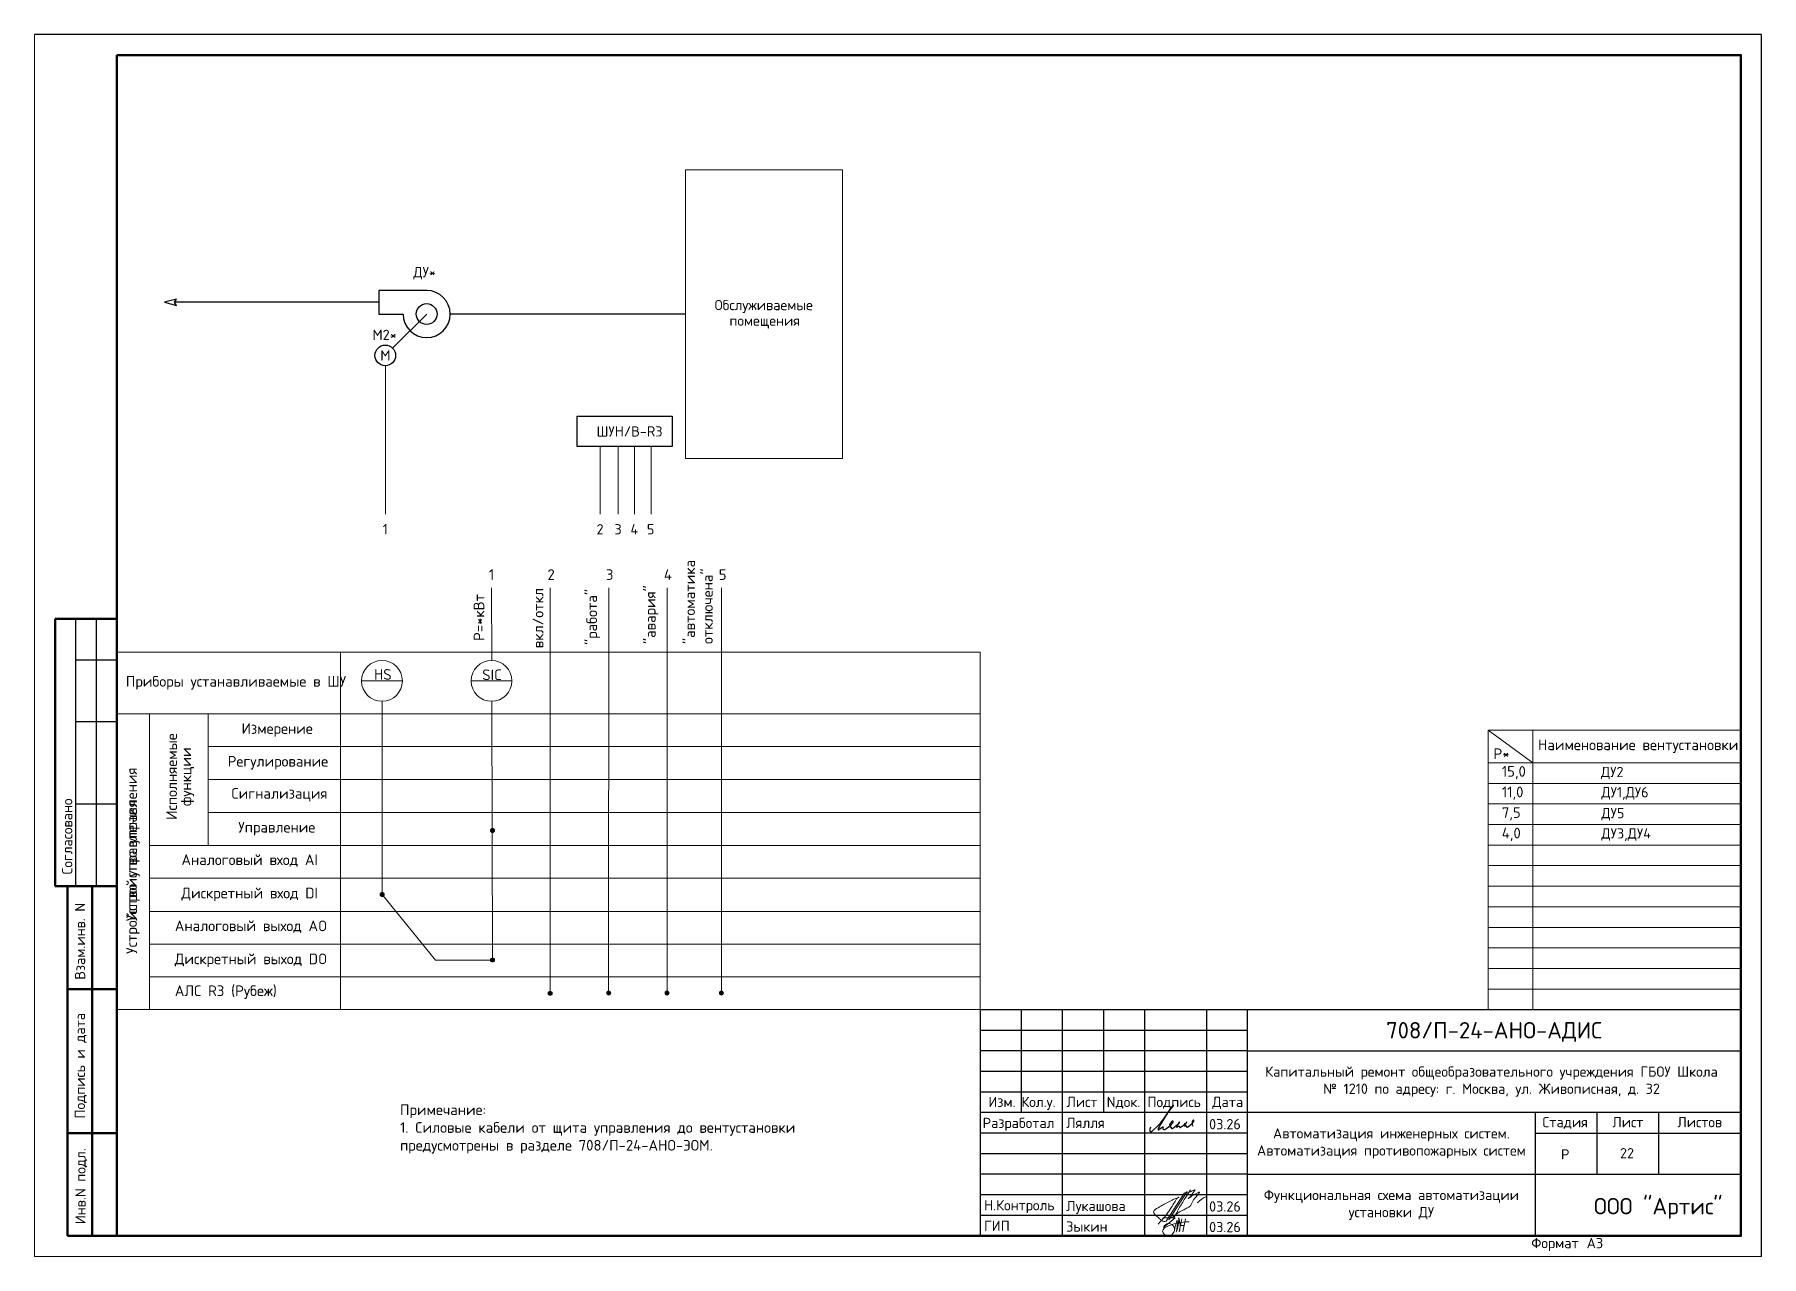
# Paper-space layout '1 (21)' of a CAD drawing. Header units: millimetres. Extents: x 5759 to 6179, y 883 to 1180.
# The model-space entities are those that its viewports show. They can reach past a viewport. Long polylines and large blocks are cut down to what shows.
import ezdxf
from ezdxf.enums import TextEntityAlignment as Align

# ---------------------------------------------------------------- set-up
doc = ezdxf.new("R2010")
doc.units = ezdxf.units.MM
for name, color, linetype in [('PDF _АК датчики ф.сх', 7, 'Continuous'), ('PDF _АК схема воздуховоды', 7, 'Continuous'), ('PDF _Текст', 7, 'Continuous'), ('PDF _ЭОМ_Текст', 7, 'Continuous'), ('Основная', 7, 'Continuous'), ('СОТ', 7, 'Continuous'), ('Штампы', 7, 'Continuous')]:
    doc.layers.add(name, color=color, linetype=linetype)
for name, color, linetype, lineweight in [('АР_текст', 250, 'Continuous', 40), ('Основная сплош', 7, 'Continuous', 30), ('Текст', 7, 'Continuous', 30)]:
    doc.layers.add(name, color=color, linetype=linetype, lineweight=lineweight)
doc.layers.add('ОФ_подписи', color=5, linetype='Continuous', lineweight=13, true_color=0x0000ff)
doc.layers.add('Подписи', color=5, linetype='Continuous', lineweight=18, true_color=0x0000ff)
doc.styles.add('ICOCPEUR', font='isocpeur.ttf', dxfattribs={"height": 250})
doc.styles.add('PDF ISOCPEUR', font='isocpeur.ttf')
doc.styles.add('RubezhCAD', font='isocpeur.ttf')
doc.styles.add('TIMES', font='times.ttf')
doc.styles.add('XREF1$0$Standard', font='isocpeur.ttf')

# ---------------------------------------------------------------- blocks, each defined once
blk = doc.blocks.new('П_Зыкин')
at = {"layer": 'ОФ_подписи', "color": 152, "ltscale": 100, "true_color": 0x0061c2, "transparency": 33554687}
for p, q in [((142, 249), (62, -174)), ((102, 37), (218, 37)), ((258, 249), (178, -174))]:
    blk.add_line(p, q, dxfattribs=at)
blk.add_lwpolyline([(-462, 273), (-74, 273), (-446, -30)], dxfattribs=at)
for centre, radius, start, end in [((-271, -94), 186, 314.2393, 159.9348), ((345, -1372), 1523, 88.8758, 117.8788), ((1109, -252), 1204, 158.7593, 174.231), ((-1024, 224), 1068, 337.8144, 2.8859), ((-849, 72), 852, 342.8308, 7.4815), ((-9, 182), 4.48, 8.9691, 155.6551), ((-643, 22), 732, 344.4555, 20.462), ((-318, -169), 151, 108.7568, 173.4251), ((-287, -115), 185, 191.5358, 322.3512)]:
    blk.add_arc(centre, radius, start, end, dxfattribs=at)
blk = doc.blocks.new('П_Лукашова')
at = {"layer": 'ОФ_подписи', "color": 152, "true_color": 0x0061c2}
for p, q in [((221, 339), (-221, -339)), ((286, 371), (-156, -307)), ((283, 370), (218, 338))]:
    blk.add_line(p, q, dxfattribs=at)
for points in [[(221, 301), (344, 360), (434, 401), (475, 416), (464, 395), (420, 336), (342, 232), (310, 203), (337, 221), (420, 283), (490, 322), (558, 352), (576, 358), (491, 240), (403, 113), (374, 49), (360, 20)], [(-221, -339), (-276, -344), (-368, -289), (-446, -221), (-505, -166), (-522, -116), (-412, -16), (-295, 56), (-173, 120), (-49, 179), (33, 216), (87, 237), (52, 221), (11, 167), (-59, 51), (-126, -52), (-177, -132), (-256, -231), (-409, -409)], [(360, 20), (294, -18), (203, -65), (91, -124), (-73, -248)], [(366, 415), (236, 213), (85, -37), (-50, -300)], [(530, 102), (646, 199), (748, 254)]]:
    blk.add_spline(points, degree=3, dxfattribs=at)
blk = doc.blocks.new('A$C11203D1A')
at = {"layer": 'Подписи', "lineweight": 25}
blk.add_lwpolyline([(0.24, 1.11), (0.09, 0.86), (0, 0.47), (0.01, 0.27), (0.06, 0.09), (0.17, 0.01), (0.33, 0), (0.53, 0.07), (0.73, 0.22), (0.94, 0.41), (1.81, 1.26), (2.64, 2.1), (3.19, 2.76), (3.8, 3.63), (4.42, 4.6), (5, 5.4), (5.39, 5.96), (5.72, 6.46), (5.82, 6.46), (5.73, 6.31), (4.71, 5.11), (3.82, 3.76), (2.71, 1.9), (2.36, 1.31), (2.15, 0.93), (2.05, 0.72), (2.04, 0.6), (2.04, 0.49), (2.07, 0.44), (2.13, 0.41), (2.22, 0.43), (2.34, 0.53), (2.48, 0.65), (2.83, 0.93), (3.1, 1.12), (3.23, 1.19), (3.28, 1.19), (3.29, 1.16), (3.26, 1.06), (3.23, 0.9), (3.22, 0.77), (3.24, 0.65), (3.26, 0.58), (3.34, 0.52), (3.42, 0.48), (3.54, 0.51), (3.66, 0.56), (3.92, 0.66), (4.17, 0.85), (4.57, 1.16), (4.82, 1.36), (5, 1.53), (5.18, 1.68), (5.48, 1.96), (5.64, 2.15), (5.74, 2.33), (5.75, 2.44), (5.75, 2.53), (5.69, 2.57), (5.6, 2.58), (5.49, 2.54), (5.33, 2.4), (5.12, 2.18), (4.99, 1.99), (4.9, 1.86), (4.85, 1.74), (4.87, 1.66), (4.92, 1.62), (5.03, 1.65), (5.11, 1.72), (5.21, 1.79), (5.24, 1.81), (5.28, 1.82), (5.31, 1.82), (5.32, 1.79), (5.26, 1.69), (5.19, 1.61), (5.11, 1.47), (5.03, 1.34), (4.98, 1.25), (4.97, 1.17), (4.97, 1.09), (5.01, 1.05), (5.05, 1.06), (5.1, 1.11), (5.14, 1.13), (5.2, 1.13), (5.23, 1.07), (5.27, 0.94), (5.32, 0.85), (5.35, 0.8), (5.43, 0.77), (5.52, 0.78), (5.61, 0.84), (5.88, 1), (6.13, 1.19), (6.42, 1.46), (6.68, 1.7), (6.94, 1.94), (7.06, 2.08), (7.22, 2.28), (7.23, 2.3), (7.23, 2.31), (7.2, 2.31), (7.18, 2.28), (7.15, 2.24), (6.76, 1.63), (6.67, 1.45), (6.59, 1.3), (6.56, 1.22), (6.56, 1.16), (6.57, 1.11), (6.6, 1.08), (6.65, 1.1), (6.7, 1.13), (6.79, 1.19), (6.88, 1.26), (6.99, 1.31), (7.07, 1.35), (7.18, 1.36), (7.23, 1.33), (7.27, 1.28), (7.28, 1.18), (7.28, 1.12), (7.3, 1.08), (7.34, 1.04), (7.38, 1.02), (7.45, 1.01), (7.52, 1.04), (7.6, 1.09), (7.73, 1.19), (7.93, 1.34), (8.13, 1.48), (8.36, 1.7), (8.65, 1.95), (8.78, 2.07), (8.9, 2.16), (8.98, 2.23), (9.03, 2.27), (9.04, 2.29), (9.02, 2.3), (8.99, 2.29), (8.97, 2.25), (8.92, 2.16), (8.7, 1.81), (8.57, 1.61), (8.52, 1.53), (8.51, 1.43), (8.53, 1.37), (8.56, 1.33), (8.6, 1.33), (8.66, 1.35), (8.72, 1.39), (8.76, 1.41), (8.86, 1.4), (8.93, 1.37), (8.94, 1.31), (8.96, 1.22), (8.98, 1.14), (9.02, 1.1), (9.08, 1.07), (9.17, 1.1), (9.24, 1.14), (9.33, 1.2), (9.56, 1.37), (9.86, 1.59), (10.18, 1.87), (10.41, 2.09), (10.57, 2.29), (10.72, 2.51), (10.76, 2.62), (10.77, 2.7), (10.75, 2.75), (10.68, 2.79), (10.58, 2.76), (10.5, 2.69), (10.38, 2.54), (10.32, 2.41), (10.31, 2.25), (10.32, 2.09), (10.33, 1.85), (10.35, 1.7), (10.37, 1.58), (10.4, 1.47), (10.47, 1.37)], dxfattribs=at)
blk = doc.blocks.new('Штамп')
at = {"layer": 'Основная'}
for p, q in [((-18500, 5000), (-12000, 5000)), ((-12000, 4500), (-18500, 4500)), ((-18500, 4000), (-12000, 4000)), ((-12000, 2500), (-18500, 2500)), ((-18500, 2000), (-12000, 2000)), ((-12000, 1500), (-18500, 1500)), ((-12000, 1000), (-18500, 1000)), ((-18500, 500), (-12000, 500))]:
    blk.add_line(p, q, dxfattribs=at)
at = {"layer": 'Основная сплош'}
for p, q in [((-18500, 5500), (0, 5500)), ((-18500, 5500), (-18500, 0)), ((-17500, 5500), (-17500, 3000)), ((-16500, 0), (-16500, 5500)), ((-15500, 5500), (-15500, 3000)), ((-14500, 0), (-14500, 5500)), ((-13000, 5500), (-13000, 0)), ((-12000, 0), (-12000, 5500)), ((-12000, 4500), (0, 4500)), ((-18500, 3500), (-12000, 3500)), ((0, 3000), (-18500, 3000)), ((-5000, 3000), (-5000, 0)), ((-3500, 3000), (-3500, 1500)), ((-2000, 3000), (-2000, 1500)), ((-5000, 2500), (0, 2500)), ((-12000, 1500), (0, 1500))]:
    blk.add_line(p, q, dxfattribs=at)
at = {"transparency": 33554687, "xscale": 100, "yscale": 100, "zscale": 100}
blk.add_blockref('A$C11203D1A', (-14379, 2533), dxfattribs=at)
at = {"layer": 'ОФ_подписи', "color": 5}
for name, p, xscale, yscale, zscale in [('П_Лукашова', (-13755, 700), 1.010226427429054, 1.010226427429054, 1.010226427429054), ('П_Зыкин', (-13706, 228), 0.7621923841183493, 0.7621923841183493, 0.7621923841183493)]:
    blk.add_blockref(name, p, dxfattribs=dict(at, xscale=xscale, yscale=yscale, zscale=zscale))
at = {"transparency": 33554687, "insert": (-8500, 2250), "char_height": 250, "width": 7000, "attachment_point": 5, "style": 'PDF ISOCPEUR'}
blk.add_mtext('Автоматизация инженерных систем. Автоматизация противопожарных систем', dxfattribs=at)
at = {"layer": 'АР_текст', "color": 7, "transparency": 33554687, "insert": (-2009, 668), "char_height": 400, "width": 7750, "attachment_point": 5, "style": 'RubezhCAD'}
blk.add_mtext('{\\C0;ООО "Артис"}', dxfattribs=at)
at = {"layer": 'Текст', "color": 0, "style": 'RubezhCAD'}
blk.add_text('708/П-24-АНО-АДИС', height=400, dxfattribs=at).set_placement((-6000, 4798), align=Align.CENTER)
at = {"layer": 'Текст', "linetype": 'Continuous', "style": 'RubezhCAD'}
for s, p in [('Изм.', (-18302, 3131)), ('Кол.у.', (-17500, 3131)), ('Лист', (-16402, 3131)), ('Nдок.', (-15424, 3131)), ('Подпись', (-14434, 3131)), ('Дата', (-12857, 3131))]:
    blk.add_text(s, height=250, dxfattribs=at).set_placement(p)
at = {"layer": 'Текст', "style": 'ICOCPEUR'}
for s, p in [('Разработал', (-18441, 2620)), ('Лялля', (-16408, 2622)), ('03.26', (-12934, 2590)), ('Н.Контроль', (-18407, 620)), ('Лукашова', (-16408, 602)), ('03.26', (-12934, 590)), ('ГИП', (-18407, 120)), ('Зыкин', (-16408, 102)), ('03.26', (-12934, 90))]:
    blk.add_text(s, height=250, dxfattribs=at).set_placement(p)
at = {"layer": 'Текст', "color": 7, "linetype": 'Continuous', "style": 'RubezhCAD'}
for s, p in [('Стадия', (-4273, 2640)), ('Лист', (-2750, 2640)), ('Листов', (-1000, 2640))]:
    blk.add_text(s, height=250, dxfattribs=at).set_placement(p, align=Align.CENTER)
at = {"layer": 'Текст', "color": 7, "style": 'RubezhCAD'}
blk.add_text('Р', height=250, dxfattribs=at).set_placement((-4273, 1857), align=Align.CENTER)
at = {"layer": 'Текст', "ltscale": 100, "insert": (-6063, 3750), "char_height": 250, "attachment_point": 5, "style": 'RubezhCAD'}
blk.add_mtext_dynamic_manual_height_columns('\\pi-3.125;Капитальный ремонт общеобразовательного учреждения ГБОУ Школа{\\H1.25x; }\\P№ 1210 по адресу: г. Москва, ул. Живописная, д. 32{\\H1.21604x; }\\P', width=11832.53, gutter_width=1250, heights=[1893], dxfattribs=at)
at = {"layer": 'Текст', "ltscale": 100, "style": 'RubezhCAD'}
blk.add_attdef('ЛИСТОВ', text='', height=250, dxfattribs=at).set_placement((-1000, 1857), align=Align.CENTER)
at = {"layer": 'Текст', "ltscale": 100, "style": 'TIMES'}
blk.add_attdef('НАЗВАНИЕ', text='', height=250, dxfattribs=at).set_placement((-8500, 750), align=Align.MIDDLE_CENTER)
blk = doc.blocks.new('*U8')
at = {"lineweight": 50}
for p, q in [((5, 155), (20, 155)), ((5, 155), (5, 90)), ((5, 90), (20, 90)), ((8, 5), (8, 90)), ((14, 5), (14, 90)), ((8, 65), (20, 65)), ((8, 30), (20, 30)), ((8, 5), (20, 5))]:
    blk.add_line(p, q, dxfattribs=at)
for p, q in [((10, 155), (10, 90)), ((15, 155), (15, 90)), ((10, 145), (20, 145)), ((10, 130), (20, 130)), ((10, 110), (20, 110))]:
    blk.add_line(p, q)
blk.add_lwpolyline([(0, 0), (420, 0), (420, 297), (0, 297)], close=True)
blk.add_lwpolyline([(20, 292), (415, 292), (415, 5), (20, 5)], close=True, dxfattribs=at)
at = {"style": 'XREF1$0$Standard'}
for s, p in [('Согласовано', (7.95, 102.07)), ('Взам.инв. N', (11.07, 76.61)), ('Подпись и дата', (11.04, 46.36)), ('Инв.N подл.', (11.17, 17.07))]:
    blk.add_text(s, height=2.5, rotation=90, dxfattribs=at).set_placement(p, align=Align.MIDDLE_CENTER)
blk.add_text('Формат', height=2.5, dxfattribs=at).set_placement((364.02, 2))
blk.add_text('А3', height=2.5, dxfattribs=at).set_placement((381.51, 2), align=Align.RIGHT)
for tag, p in [('СОГЛАСОВАНО_ДАТА2', (14.37, 145.56)), ('СОГЛАСОВАНО_ДАТА3', (19.37, 145.56)), ('СОГЛАСОВАНО_ФАМИЛИЯ2', (14.37, 110.56)), ('СОГЛАСОВАНО_ФАМИЛИЯ3', (19.37, 110.56)), ('СОГЛАСОВАНО_ДОЛЖНОСТЬ2', (14.37, 90.56)), ('СОГЛАСОВАНО_ДОЛЖНОСТЬ3', (19.37, 90.56))]:
    blk.add_attdef(tag, p, '', height=2.5, rotation=90, dxfattribs=at)
for tag, p in [('ВЗАМ_ИНВ_НОМЕР', (19.37, 77.5)), ('ИНВ_N_ПОДЛ', (19.37, 17.5))]:
    blk.add_attdef(tag, text='', height=2.5, rotation=90, dxfattribs=at).set_placement(p, align=Align.CENTER)
blk.add_attdef('ИНВ_ДАТА', text='', height=2.5, rotation=90, dxfattribs=at).set_placement((19.37, 63.83), align=Align.RIGHT)

msp = doc.modelspace()

# ---------------------------------------------------------------- linework, layer by layer
at = {"layer": 'PDF _АК датчики ф.сх', "lineweight": 30}
msp.add_lwpolyline([(767557.3, 49485.2), (766729.6, 48655.5)], dxfattribs=at)
msp.add_lwpolyline([(771220.6, 47000.2), (773529.9, 47000.2), (773529.9, 46269.9), (771220.6, 46269.9)], close=True, dxfattribs=at)
msp.add_circle((766550.7, 48480.8), 250.8, dxfattribs=at)
at = {"layer": 'PDF _АК схема воздуховоды', "lineweight": 30}
for points in [[(767557.3, 50056.7), (766395.2, 50056.7), (766395.2, 49485.2), (766983.6, 49485.2)], [(766395.2, 49771), (761420.8, 49771)], [(773848.2, 49485.2), (768128.8, 49485.2)]]:
    msp.add_lwpolyline(points, dxfattribs=at)
msp.add_lwpolyline([(761420.8, 49771), (761471.6, 49849.3), (761177.4, 49771), (761471.6, 49692.7)], close=True, dxfattribs=at)
msp.add_circle((767556.2, 49486.3), 253, dxfattribs=at)
msp.add_arc((767556.2, 49486.3), 572.6, 180.1059, 90, dxfattribs=at)
at = {"layer": 'PDF _ЭОМ_Текст', "lineweight": 20}
for p, q in [((781019.7, 41268.7), (760019.5, 41268.7)), ((781019.7, 32579.5), (781019.7, 41268.7)), ((760817.6, 33375.4), (781019.7, 33375.4))]:
    msp.add_line(p, q, dxfattribs=at)
for points in [[(773848.2, 52990.5), (777668.9, 52990.5), (777668.9, 45977.8), (773848.2, 45977.8)], [(799520, 32578.8), (799520, 39375.7), (793373, 39375.7), (793373, 32578.8)]]:
    msp.add_lwpolyline(points, close=True, dxfattribs=at)
for points in [[(766551.8, 48230), (766551.8, 44620.9)], [(771777.4, 46269.9), (771777.4, 44620.9)], [(772213.2, 46269.9), (772213.2, 44620.9)], [(772614.3, 46269.9), (772614.3, 44620.9)], [(773013.4, 46269.9), (773013.4, 44620.9)], [(769139, 41065.5), (769134.2, 42835.1)], [(770559.8, 32974.1), (770560.9, 42835.1)], [(771982.3, 32983.6), (771983.3, 42835.1)], [(773404.7, 32983.6), (773405.8, 42835.1)], [(774725.6, 32983.6), (774726.6, 42835.1)], [(765463.8, 41268.7), (765463.8, 32579.5)], [(765976, 40568.1), (766966.7, 40568.1)], [(768638.9, 40568.1), (769629.5, 40568.1)], [(766475.6, 40074.9), (766475.6, 35377.8), (767775.3, 33781.8), (767774.2, 33782.9)], [(769158.6, 33782.9), (769141.7, 40072.9)], [(760019.5, 39770.1), (781019.7, 39770.1)], [(760817.6, 39770.1), (760817.6, 32579.5)], [(762244.2, 39770.1), (762244.2, 36569.6)], [(793373, 39375.7), (794458.9, 38579.8)], [(781019.7, 38974.2), (762244.2, 38974.2)], [(793373, 38579.8), (799520, 38579.8)], [(781019.7, 38169.8), (762244.2, 38169.8)], [(781019.7, 37373.9), (762244.2, 37373.9)], [(760817.6, 36569.6), (781019.7, 36569.6)], [(793373, 36579.4), (799520, 36579.4)], [(760817.6, 35773.7), (781019.7, 35773.7)], [(793373, 36079.9), (799520, 36079.9)], [(793373, 35578.2), (799520, 35578.2)], [(760817.6, 34967.2), (781019.7, 34967.2)], [(793373, 35078.7), (799520, 35078.7)], [(793373, 34579.1), (799520, 34579.1)], [(760817.6, 34171.3), (781019.7, 34171.3)], [(793373, 34079.6), (799520, 34079.6)], [(767774.2, 33782.9), (769158.6, 33782.9)], [(793373, 33577.9), (799520, 33577.9)], [(793373, 33078.4), (799520, 33078.4)], [(760019.5, 32579.5), (781019.7, 32579.5)]]:
    msp.add_lwpolyline(points, dxfattribs=at)
at = {"layer": 'PDF _ЭОМ_Текст', "color": 0, "lineweight": 20}
for points in [[(794458.9, 39375.7), (794458.9, 32578.8)], [(793373, 38078.1), (799520, 38078.1)], [(793373, 37578.6), (799520, 37578.6)], [(793373, 37079), (799520, 37079)]]:
    msp.add_lwpolyline(points, dxfattribs=at)
at = {"layer": 'PDF _ЭОМ_Текст', "lineweight": 20}
for centre, radius in [((766470.3, 40569.2), 496.4), ((769133.2, 40569.2), 496.4), ((769158.6, 36931.9), 49.7), ((766474.5, 35376.8), 49.7), ((769158.6, 33782.9), 49.7), ((770559.8, 32974.1), 49.7), ((771982.3, 32983.6), 49.7), ((773404.7, 32983.6), 49.7), ((774725.6, 32983.6), 49.7)]:
    msp.add_circle(centre, radius, dxfattribs=at)
at = {"layer": 'PDF _ЭОМ_Текст', "transparency": 33554559}
for points in [[(769121.5, 36964.7), (769202, 36958.4), (769117.3, 36958.4)], [(769130, 36971.1), (769195.6, 36964.7), (769121.5, 36964.7)], [(769195.6, 36964.7), (769121.5, 36964.7), (769202, 36958.4)], [(769136.3, 36975.3), (769189.3, 36971.1), (769130, 36971.1)], [(769189.3, 36971.1), (769130, 36971.1), (769195.6, 36964.7)], [(769144.8, 36979.5), (769180.8, 36975.3), (769136.3, 36975.3)], [(769180.8, 36975.3), (769136.3, 36975.3), (769189.3, 36971.1)], [(769155.4, 36981.6), (769172.3, 36979.5), (769144.8, 36979.5)], [(769172.3, 36979.5), (769144.8, 36979.5), (769180.8, 36975.3)], [(769163.9, 36981.6), (769155.4, 36981.6), (769172.3, 36979.5)], [(769110.9, 36941.4), (769210.4, 36930.8), (769108.8, 36930.8)], [(769210.4, 36930.8), (769108.8, 36930.8), (769208.3, 36922.4)], [(769108.8, 36930.8), (769208.3, 36922.4), (769110.9, 36922.4)], [(769113.1, 36949.9), (769208.3, 36941.4), (769110.9, 36941.4)], [(769208.3, 36941.4), (769110.9, 36941.4), (769210.4, 36930.8)], [(769208.3, 36922.4), (769110.9, 36922.4), (769206.2, 36913.9)], [(769110.9, 36922.4), (769206.2, 36913.9), (769113.1, 36913.9)], [(769117.3, 36958.4), (769206.2, 36949.9), (769113.1, 36949.9)], [(769206.2, 36949.9), (769113.1, 36949.9), (769208.3, 36941.4)], [(769206.2, 36913.9), (769113.1, 36913.9), (769202, 36905.4)], [(769113.1, 36913.9), (769202, 36905.4), (769117.3, 36905.4)], [(769202, 36958.4), (769117.3, 36958.4), (769206.2, 36949.9)], [(769202, 36905.4), (769117.3, 36905.4), (769195.6, 36897)], [(769117.3, 36905.4), (769195.6, 36897), (769121.5, 36897)], [(769195.6, 36897), (769121.5, 36897), (769189.3, 36890.6)], [(769121.5, 36897), (769189.3, 36890.6), (769130, 36890.6)], [(769189.3, 36890.6), (769130, 36890.6), (769180.8, 36886.4)], [(769130, 36890.6), (769180.8, 36886.4), (769136.3, 36886.4)], [(769180.8, 36886.4), (769136.3, 36886.4), (769172.3, 36882.2)], [(769136.3, 36886.4), (769172.3, 36882.2), (769144.8, 36882.2)], [(769172.3, 36882.2), (769144.8, 36882.2), (769163.9, 36882.2)], [(769144.8, 36882.2), (769163.9, 36882.2), (769155.4, 36882.2)], [(766429, 35392.7), (766524.3, 35384.2), (766424.8, 35384.2)], [(766524.3, 35384.2), (766424.8, 35384.2), (766524.3, 35375.7)], [(766424.8, 35384.2), (766524.3, 35375.7), (766424.8, 35375.7)], [(766524.3, 35375.7), (766424.8, 35375.7), (766524.3, 35365.1)], [(766424.8, 35375.7), (766524.3, 35365.1), (766424.8, 35365.1)], [(766524.3, 35365.1), (766424.8, 35365.1), (766522.2, 35356.7)], [(766424.8, 35365.1), (766522.2, 35356.7), (766429, 35356.7)], [(766433.3, 35401.1), (766522.2, 35392.7), (766429, 35392.7)], [(766522.2, 35392.7), (766429, 35392.7), (766524.3, 35384.2)], [(766522.2, 35356.7), (766429, 35356.7), (766517.9, 35348.2)], [(766429, 35356.7), (766517.9, 35348.2), (766433.3, 35348.2)], [(766437.5, 35407.5), (766517.9, 35401.1), (766433.3, 35401.1)], [(766517.9, 35401.1), (766433.3, 35401.1), (766522.2, 35392.7)], [(766517.9, 35348.2), (766433.3, 35348.2), (766511.6, 35341.9)], [(766433.3, 35348.2), (766511.6, 35341.9), (766437.5, 35341.9)], [(766443.8, 35413.8), (766511.6, 35407.5), (766437.5, 35407.5)], [(766511.6, 35407.5), (766437.5, 35407.5), (766517.9, 35401.1)], [(766511.6, 35341.9), (766437.5, 35341.9), (766505.2, 35335.5)], [(766437.5, 35341.9), (766505.2, 35335.5), (766443.8, 35335.5)], [(766452.3, 35420.2), (766505.2, 35413.8), (766443.8, 35413.8)], [(766505.2, 35413.8), (766443.8, 35413.8), (766511.6, 35407.5)], [(766505.2, 35335.5), (766443.8, 35335.5), (766496.8, 35329.2)], [(766443.8, 35335.5), (766496.8, 35329.2), (766452.3, 35329.2)], [(766460.8, 35422.3), (766496.8, 35420.2), (766452.3, 35420.2)], [(766496.8, 35420.2), (766452.3, 35420.2), (766505.2, 35413.8)], [(766496.8, 35329.2), (766452.3, 35329.2), (766488.3, 35327)], [(766452.3, 35329.2), (766488.3, 35327), (766460.8, 35327)], [(766471.4, 35424.4), (766488.3, 35422.3), (766460.8, 35422.3)], [(766488.3, 35422.3), (766460.8, 35422.3), (766496.8, 35420.2)], [(766488.3, 35327), (766460.8, 35327), (766479.8, 35324.9)], [(766460.8, 35327), (766479.8, 35324.9), (766471.4, 35324.9)], [(766479.8, 35424.4), (766471.4, 35424.4), (766488.3, 35422.3)], [(769110.9, 33792.4), (769208.3, 33781.8), (769108.8, 33781.8)], [(769208.3, 33781.8), (769108.8, 33781.8), (769208.3, 33773.4)], [(769108.8, 33781.8), (769208.3, 33773.4), (769110.9, 33773.4)], [(769113.1, 33800.9), (769208.3, 33792.4), (769110.9, 33792.4)], [(769208.3, 33792.4), (769110.9, 33792.4), (769208.3, 33781.8)], [(769208.3, 33773.4), (769110.9, 33773.4), (769206.2, 33764.9)], [(769110.9, 33773.4), (769206.2, 33764.9), (769113.1, 33764.9)], [(769117.3, 33809.3), (769206.2, 33800.9), (769113.1, 33800.9)], [(769206.2, 33800.9), (769113.1, 33800.9), (769208.3, 33792.4)], [(769206.2, 33764.9), (769113.1, 33764.9), (769202, 33756.4)], [(769113.1, 33764.9), (769202, 33756.4), (769117.3, 33756.4)], [(769121.5, 33815.7), (769202, 33809.3), (769117.3, 33809.3)], [(769202, 33809.3), (769117.3, 33809.3), (769206.2, 33800.9)], [(769202, 33756.4), (769117.3, 33756.4), (769195.6, 33748)], [(769117.3, 33756.4), (769195.6, 33748), (769121.5, 33748)], [(769130, 33822), (769195.6, 33815.7), (769121.5, 33815.7)], [(769195.6, 33815.7), (769121.5, 33815.7), (769202, 33809.3)], [(769195.6, 33748), (769121.5, 33748), (769189.3, 33741.6)], [(769121.5, 33748), (769189.3, 33741.6), (769130, 33741.6)], [(769136.3, 33826.3), (769189.3, 33822), (769130, 33822)], [(769189.3, 33822), (769130, 33822), (769195.6, 33815.7)], [(769189.3, 33741.6), (769130, 33741.6), (769180.8, 33737.4)], [(769130, 33741.6), (769180.8, 33737.4), (769136.3, 33737.4)], [(769144.8, 33830.5), (769180.8, 33826.3), (769136.3, 33826.3)], [(769180.8, 33826.3), (769136.3, 33826.3), (769189.3, 33822)], [(769180.8, 33737.4), (769136.3, 33737.4), (769172.3, 33733.1)], [(769136.3, 33737.4), (769172.3, 33733.1), (769144.8, 33733.1)], [(769155.4, 33832.6), (769172.3, 33830.5), (769144.8, 33830.5)], [(769172.3, 33830.5), (769144.8, 33830.5), (769180.8, 33826.3)], [(769172.3, 33733.1), (769144.8, 33733.1), (769163.9, 33733.1)], [(769144.8, 33733.1), (769163.9, 33733.1), (769155.4, 33733.1)], [(769163.9, 33832.6), (769155.4, 33832.6), (769172.3, 33830.5)], [(770512.2, 32981.5), (770609.6, 32973), (770510.1, 32973)], [(770609.6, 32973), (770510.1, 32973), (770609.6, 32962.4)], [(770510.1, 32973), (770609.6, 32962.4), (770512.2, 32962.4)], [(770514.3, 32990), (770609.6, 32981.5), (770512.2, 32981.5)], [(770609.6, 32981.5), (770512.2, 32981.5), (770609.6, 32973)], [(770609.6, 32962.4), (770512.2, 32962.4), (770607.5, 32954)], [(770512.2, 32962.4), (770607.5, 32954), (770514.3, 32954)], [(770518.5, 32998.4), (770607.5, 32990), (770514.3, 32990)], [(770607.5, 32990), (770514.3, 32990), (770609.6, 32981.5)], [(770607.5, 32954), (770514.3, 32954), (770603.2, 32945.5)], [(770514.3, 32954), (770603.2, 32945.5), (770518.5, 32945.5)], [(770522.8, 33006.9), (770603.2, 32998.4), (770518.5, 32998.4)], [(770603.2, 32998.4), (770518.5, 32998.4), (770607.5, 32990)], [(770603.2, 32945.5), (770518.5, 32945.5), (770596.9, 32939.2)], [(770518.5, 32945.5), (770596.9, 32939.2), (770522.8, 32939.2)], [(770531.2, 33011.1), (770596.9, 33006.9), (770522.8, 33006.9)], [(770596.9, 33006.9), (770522.8, 33006.9), (770603.2, 32998.4)], [(770596.9, 32939.2), (770522.8, 32939.2), (770590.5, 32932.8)], [(770522.8, 32939.2), (770590.5, 32932.8), (770531.2, 32932.8)], [(770537.6, 33017.5), (770590.5, 33011.1), (770531.2, 33011.1)], [(770590.5, 33011.1), (770531.2, 33011.1), (770596.9, 33006.9)], [(770590.5, 32932.8), (770531.2, 32932.8), (770582.1, 32926.5)], [(770531.2, 32932.8), (770582.1, 32926.5), (770537.6, 32926.5)], [(770546.1, 33019.6), (770582.1, 33017.5), (770537.6, 33017.5)], [(770582.1, 33017.5), (770537.6, 33017.5), (770590.5, 33011.1)], [(770582.1, 32926.5), (770537.6, 32926.5), (770573.6, 32924.3)], [(770537.6, 32926.5), (770573.6, 32924.3), (770546.1, 32924.3)], [(770556.7, 33021.7), (770573.6, 33019.6), (770546.1, 33019.6)], [(770573.6, 33019.6), (770546.1, 33019.6), (770582.1, 33017.5)], [(770573.6, 32924.3), (770546.1, 32924.3), (770565.1, 32922.2)], [(770546.1, 32924.3), (770565.1, 32922.2), (770556.7, 32922.2)], [(770565.1, 33021.7), (770556.7, 33021.7), (770573.6, 33019.6)], [(771934.6, 32991), (772034.1, 32982.5), (771932.5, 32982.5)], [(772034.1, 32982.5), (771932.5, 32982.5), (772032, 32971.9)], [(771932.5, 32982.5), (772032, 32971.9), (771934.6, 32971.9)], [(771936.8, 32999.5), (772032, 32991), (771934.6, 32991)], [(772032, 32991), (771934.6, 32991), (772034.1, 32982.5)], [(772032, 32971.9), (771934.6, 32971.9), (772029.9, 32963.5)], [(771934.6, 32971.9), (772029.9, 32963.5), (771936.8, 32963.5)], [(771941, 33007.9), (772029.9, 32999.5), (771936.8, 32999.5)], [(772029.9, 32999.5), (771936.8, 32999.5), (772032, 32991)], [(772029.9, 32963.5), (771936.8, 32963.5), (772025.7, 32955)], [(771936.8, 32963.5), (772025.7, 32955), (771941, 32955)], [(771947.3, 33014.3), (772025.7, 33007.9), (771941, 33007.9)], [(772025.7, 33007.9), (771941, 33007.9), (772029.9, 32999.5)], [(772025.7, 32955), (771941, 32955), (772021.4, 32948.7)], [(771941, 32955), (772021.4, 32948.7), (771947.3, 32948.7)], [(771953.7, 33020.6), (772021.4, 33014.3), (771947.3, 33014.3)], [(772021.4, 33014.3), (771947.3, 33014.3), (772025.7, 33007.9)], [(772021.4, 32948.7), (771947.3, 32948.7), (772013, 32942.3)], [(771947.3, 32948.7), (772013, 32942.3), (771953.7, 32942.3)], [(771962.2, 33027), (772013, 33020.6), (771953.7, 33020.6)], [(772013, 33020.6), (771953.7, 33020.6), (772021.4, 33014.3)], [(772013, 32942.3), (771953.7, 32942.3), (772006.6, 32936)], [(771953.7, 32942.3), (772006.6, 32936), (771962.2, 32936)], [(771970.6, 33029.1), (772006.6, 33027), (771962.2, 33027)], [(772006.6, 33027), (771962.2, 33027), (772013, 33020.6)], [(772006.6, 32936), (771962.2, 32936), (771998.2, 32933.8)], [(771962.2, 32936), (771998.2, 32933.8), (771970.6, 32933.8)], [(771979.1, 33031.2), (771998.2, 33029.1), (771970.6, 33029.1)], [(771998.2, 33029.1), (771970.6, 33029.1), (772006.6, 33027)], [(771998.2, 32933.8), (771970.6, 32933.8), (771987.6, 32931.7)], [(771970.6, 32933.8), (771987.6, 32931.7), (771979.1, 32931.7)], [(771987.6, 33031.2), (771979.1, 33031.2), (771998.2, 33029.1)], [(773359.2, 32999.5), (773456.6, 32991), (773357.1, 32991)], [(773456.6, 32991), (773357.1, 32991), (773456.6, 32982.5)], [(773357.1, 32991), (773456.6, 32982.5), (773357.1, 32982.5)], [(773456.6, 32982.5), (773357.1, 32982.5), (773456.6, 32971.9)], [(773357.1, 32982.5), (773456.6, 32971.9), (773357.1, 32971.9)], [(773456.6, 32971.9), (773357.1, 32971.9), (773452.4, 32963.5)], [(773357.1, 32971.9), (773452.4, 32963.5), (773359.2, 32963.5)], [(773363.4, 33007.9), (773452.4, 32999.5), (773359.2, 32999.5)], [(773452.4, 32999.5), (773359.2, 32999.5), (773456.6, 32991)], [(773452.4, 32963.5), (773359.2, 32963.5), (773448.1, 32955)], [(773359.2, 32963.5), (773448.1, 32955), (773363.4, 32955)], [(773369.8, 33014.3), (773448.1, 33007.9), (773363.4, 33007.9)], [(773448.1, 33007.9), (773363.4, 33007.9), (773452.4, 32999.5)], [(773448.1, 32955), (773363.4, 32955), (773443.9, 32948.7)], [(773363.4, 32955), (773443.9, 32948.7), (773369.8, 32948.7)], [(773376.1, 33020.6), (773443.9, 33014.3), (773369.8, 33014.3)], [(773443.9, 33014.3), (773369.8, 33014.3), (773448.1, 33007.9)], [(773443.9, 32948.7), (773369.8, 32948.7), (773437.5, 32942.3)], [(773369.8, 32948.7), (773437.5, 32942.3), (773376.1, 32942.3)], [(773384.6, 33027), (773437.5, 33020.6), (773376.1, 33020.6)], [(773437.5, 33020.6), (773376.1, 33020.6), (773443.9, 33014.3)], [(773437.5, 32942.3), (773376.1, 32942.3), (773429.1, 32936)], [(773376.1, 32942.3), (773429.1, 32936), (773384.6, 32936)], [(773393.1, 33029.1), (773429.1, 33027), (773384.6, 33027)], [(773429.1, 33027), (773384.6, 33027), (773437.5, 33020.6)], [(773429.1, 32936), (773384.6, 32936), (773420.6, 32933.8)], [(773384.6, 32936), (773420.6, 32933.8), (773393.1, 32933.8)], [(773401.5, 33031.2), (773420.6, 33029.1), (773393.1, 33029.1)], [(773420.6, 33029.1), (773393.1, 33029.1), (773429.1, 33027)], [(773420.6, 32933.8), (773393.1, 32933.8), (773410, 32931.7)], [(773393.1, 32933.8), (773410, 32931.7), (773401.5, 32931.7)], [(773410, 33031.2), (773401.5, 33031.2), (773420.6, 33029.1)], [(774678, 32991), (774777.5, 32982.5), (774675.8, 32982.5)], [(774777.5, 32982.5), (774675.8, 32982.5), (774775.3, 32971.9)], [(774675.8, 32982.5), (774775.3, 32971.9), (774678, 32971.9)], [(774680.1, 32999.5), (774775.3, 32991), (774678, 32991)], [(774775.3, 32991), (774678, 32991), (774777.5, 32982.5)], [(774775.3, 32971.9), (774678, 32971.9), (774773.2, 32963.5)], [(774678, 32971.9), (774773.2, 32963.5), (774680.1, 32963.5)], [(774684.3, 33007.9), (774773.2, 32999.5), (774680.1, 32999.5)], [(774773.2, 32999.5), (774680.1, 32999.5), (774775.3, 32991)], [(774773.2, 32963.5), (774680.1, 32963.5), (774769, 32955)], [(774680.1, 32963.5), (774769, 32955), (774684.3, 32955)], [(774690.7, 33014.3), (774769, 33007.9), (774684.3, 33007.9)], [(774769, 33007.9), (774684.3, 33007.9), (774773.2, 32999.5)], [(774769, 32955), (774684.3, 32955), (774764.8, 32948.7)], [(774684.3, 32955), (774764.8, 32948.7), (774690.7, 32948.7)], [(774697, 33020.6), (774764.8, 33014.3), (774690.7, 33014.3)], [(774764.8, 33014.3), (774690.7, 33014.3), (774769, 33007.9)], [(774764.8, 32948.7), (774690.7, 32948.7), (774756.3, 32942.3)], [(774690.7, 32948.7), (774756.3, 32942.3), (774697, 32942.3)], [(774705.5, 33027), (774756.3, 33020.6), (774697, 33020.6)], [(774756.3, 33020.6), (774697, 33020.6), (774764.8, 33014.3)], [(774756.3, 32942.3), (774697, 32942.3), (774749.9, 32936)], [(774697, 32942.3), (774749.9, 32936), (774705.5, 32936)], [(774713.9, 33029.1), (774749.9, 33027), (774705.5, 33027)], [(774749.9, 33027), (774705.5, 33027), (774756.3, 33020.6)], [(774749.9, 32936), (774705.5, 32936), (774741.5, 32933.8)], [(774705.5, 32936), (774741.5, 32933.8), (774713.9, 32933.8)], [(774722.4, 33031.2), (774741.5, 33029.1), (774713.9, 33029.1)], [(774741.5, 33029.1), (774713.9, 33029.1), (774749.9, 33027)], [(774741.5, 32933.8), (774713.9, 32933.8), (774730.9, 32931.7)], [(774713.9, 32933.8), (774730.9, 32931.7), (774722.4, 32931.7)], [(774730.9, 33031.2), (774722.4, 33031.2), (774741.5, 33029.1)]]:
    msp.add_solid(points, dxfattribs=at)

# ---------------------------------------------------------------- block references
at = {"layer": 'СОТ'}
msp.add_blockref('Штамп', (799519.5, 27079.5), dxfattribs=at)
at = {"layer": 'Штампы', "color": 7, "transparency": 33554687, "xscale": 100, "yscale": 100, "zscale": 100}
msp.add_blockref('*U8', (758019.5, 26579.5), dxfattribs=at)

# ---------------------------------------------------------------- texts
at = {"layer": 'PDF _Текст', "attachment_point": 7, "style": 'PDF ISOCPEUR'}
for s, insert, char_height in [('ДУ*', (767233.4, 50326.3), 250.13), ('Обслуживаемые', (774559.4, 49511.7), 250.132), ('помещения', (774921.4, 49132.4), 250.13), ('М2*', (766240.6, 48854.4), 250.13), ('М', (766429, 48354.9), 250.1), ('ШУН/В-R3', (771688.4, 46509.1), 250.13), ('1', (766488.3, 44132), 250.1), ('2', (771688.5, 44129.9), 250.1), ('3', (772124.3, 44129.9), 250.1), ('4', (772512.7, 44129.9), 250.1), ('5', (772911.8, 44129.9), 250.1), ('1', (769068.6, 43023.5), 259.2), ('2', (770495.3, 43023.5), 259.2), ('3', (771917.7, 43023.5), 259.2), ('4', (773327.5, 43023.5), 259.2), ('5', (774661, 43023.5), 259.2), ('HS', (766276.6, 40596.6), 259.2), ('SIC', (768907.7, 40588.1), 259.2), ('Приборы устанавливаемые в ШУ', (760241.8, 40358.5), 259.196), ('Измерение', (763054.9, 39211.2), 259.2), ('Наименование вентустановки', (794584, 38814.7), 259.196), ('Регулирование', (762716.3, 38415.3), 259.196), ('P*', (793504.3, 38668.7), 259.2), ('Сигнализация', (762809.4, 37635.2), 259.196), ('Управление', (762974.5, 36813), 259.2), ('Аналоговый вход AI', (761592.3, 36051), 259.196), ('Дискретный вход DI', (761592.3, 35212.7), 259.196), ('Аналоговый выход AO', (761431.4, 34444.4), 259.196), ('Дискретный выход DO', (761431.4, 33612.5), 259.196), ('АЛС R3 (Рубеж)', (761431.4, 32837.5), 259.196), ('Примечание:\\P1. Силовые кабели от щита управления до вентустановки \\Pпредусмотрены в разделе 708/П-24-АНО-ЭОМ.', (766909.8, 29081.5), 259.196)]:
    msp.add_mtext(s, dxfattribs=dict(at, insert=insert, char_height=char_height))
at = {"layer": 'PDF _Текст', "attachment_point": 7, "rotation": 90, "style": 'PDF ISOCPEUR'}
for s, insert, char_height in [('"автоматика\\Pотключена"', (774515.1, 41465.6), 259.196), ('"авария"', (773194.3, 41465.6), 259.2), ('P=*кВт', (768958.7, 41539.7), 259.2), ('вкл/откл', (770395.9, 41361.9), 259.2), ('"работа"', (771771.8, 41442.3), 259.2), ('Исполняемые', (761484.5, 37191.9), 259.196), ('функции', (761901.5, 37526.3), 259.2), ('Устройство управления', (760580.6, 34730.1), 259.196), ('Устройство управления', (760580.6, 33933.5), 259.196)]:
    msp.add_mtext(s, dxfattribs=dict(at, insert=insert, char_height=char_height))
at = {"layer": 'PDF _Текст', "color": 0, "attachment_point": 7, "style": 'PDF ISOCPEUR'}
for s, insert, char_height in [('15,0', (793705.3, 38178.9), 259.2), ('ДУ2', (796115.1, 38178.4), 250.13), ('11,0', (793705.3, 37679.3), 259.2), ('ДУ1,ДУ6', (796126.9, 37678.9), 250.13), ('7,5', (793705.3, 37179.8), 259.2), ('4,0', (793705.3, 36680.2), 259.2), ('ДУ3,ДУ4', (796126.9, 36679.8), 250.13)]:
    msp.add_mtext(s, dxfattribs=dict(at, insert=insert, char_height=char_height))
at = {"layer": 'PDF _Текст', "color": 0, "insert": (796126.9, 37179.3), "char_height": 250.13, "width": 868.494, "attachment_point": 7, "style": 'PDF ISOCPEUR'}
msp.add_mtext('ДУ5', dxfattribs=at)
at = {"layer": 'СОТ', "char_height": 250, "width": 7000, "attachment_point": 5, "style": 'ICOCPEUR'}
for s, insert in [('{\\C0;22}', (796749.5, 29089.3)), ('Функциональная схема автоматизации установки ДУ', (791019.5, 27831.2))]:
    msp.add_mtext(s, dxfattribs=dict(at, insert=insert))

psp = doc.layouts.new('1 (21)')

# ---------------------------------------------------------------- viewports
at = {"layer": 'Defpoints'}
psp.add_viewport(center=(5968.83, 1031.78), size=(420, 297), view_center_point=(779019.54, 41429.52), view_height=29700, dxfattribs=at)

doc.saveas('drawing.dxf')
